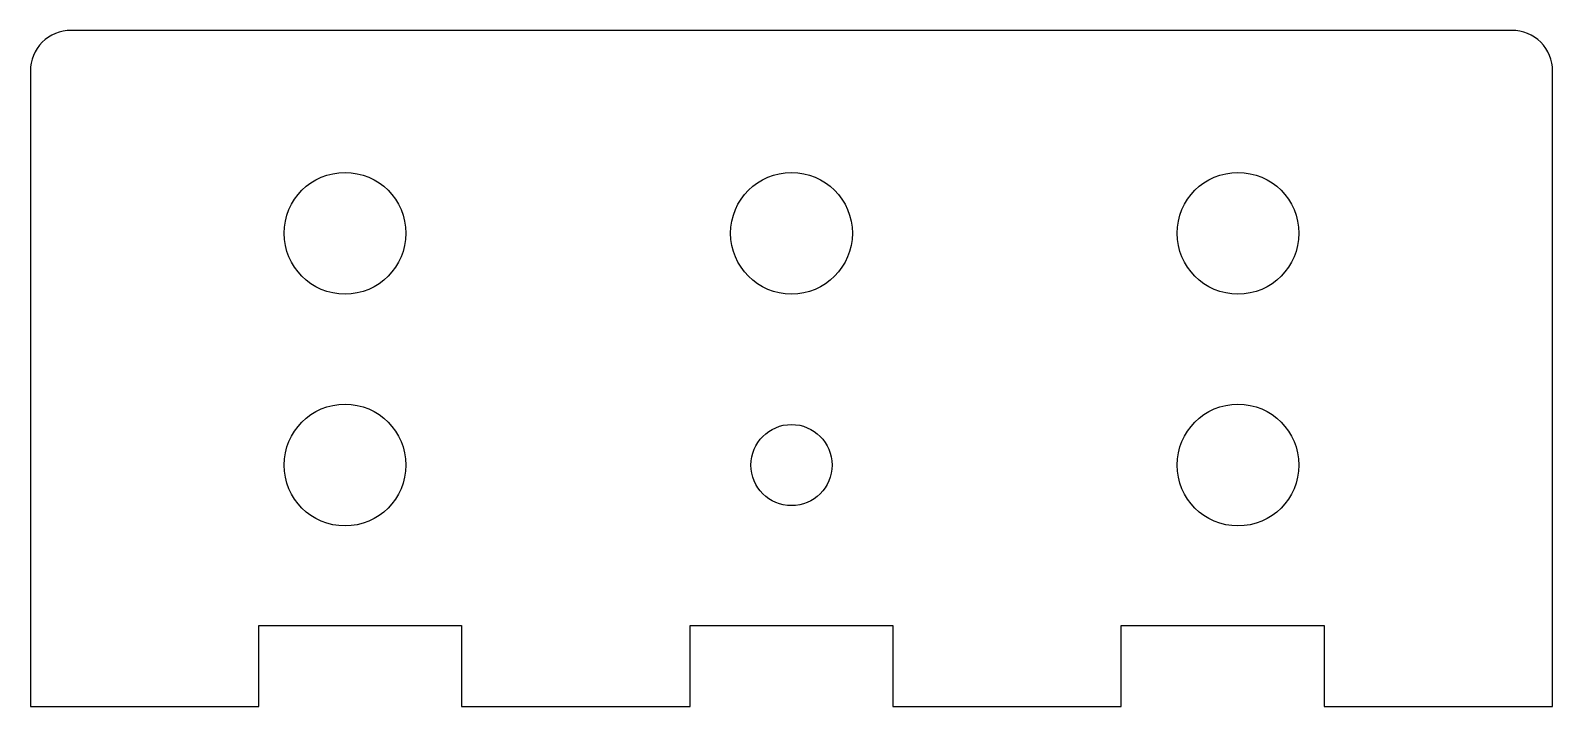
# Model space of a CAD drawing. Header units: millimetres. Extents: x -56 to 56, y 18 to 68.
import ezdxf

# ---------------------------------------------------------------- set-up
doc = ezdxf.new("R2010")
doc.units = ezdxf.units.MM
doc.layers.get('0').update_dxf_attribs({"linetype": 'CONTINUOUS'})

msp = doc.modelspace()

# ---------------------------------------------------------------- linework, layer by layer
msp.add_lwpolyline([(-53.25, 67.88, 0.414214), (-56.25, 64.88), (-56.25, 17.88), (-39.38, 17.88), (-39.38, 23.88), (-24.38, 23.88), (-24.38, 17.88), (-7.5, 17.88), (-7.5, 23.88), (7.5, 23.88), (7.5, 17.88), (24.37, 17.88), (24.37, 23.88), (39.37, 23.88), (39.37, 17.88), (56.25, 17.88), (56.25, 64.88, 0.414214), (53.25, 67.88)], format="xyb", close=True)
for centre, radius in [((-33, 52.88), 4.5), ((0, 52.88), 4.5), ((33, 52.88), 4.5), ((-33, 35.74), 4.5), ((33, 35.74), 4.5), ((0, 35.74), 3)]:
    msp.add_circle(centre, radius)

doc.saveas('drawing.dxf')
